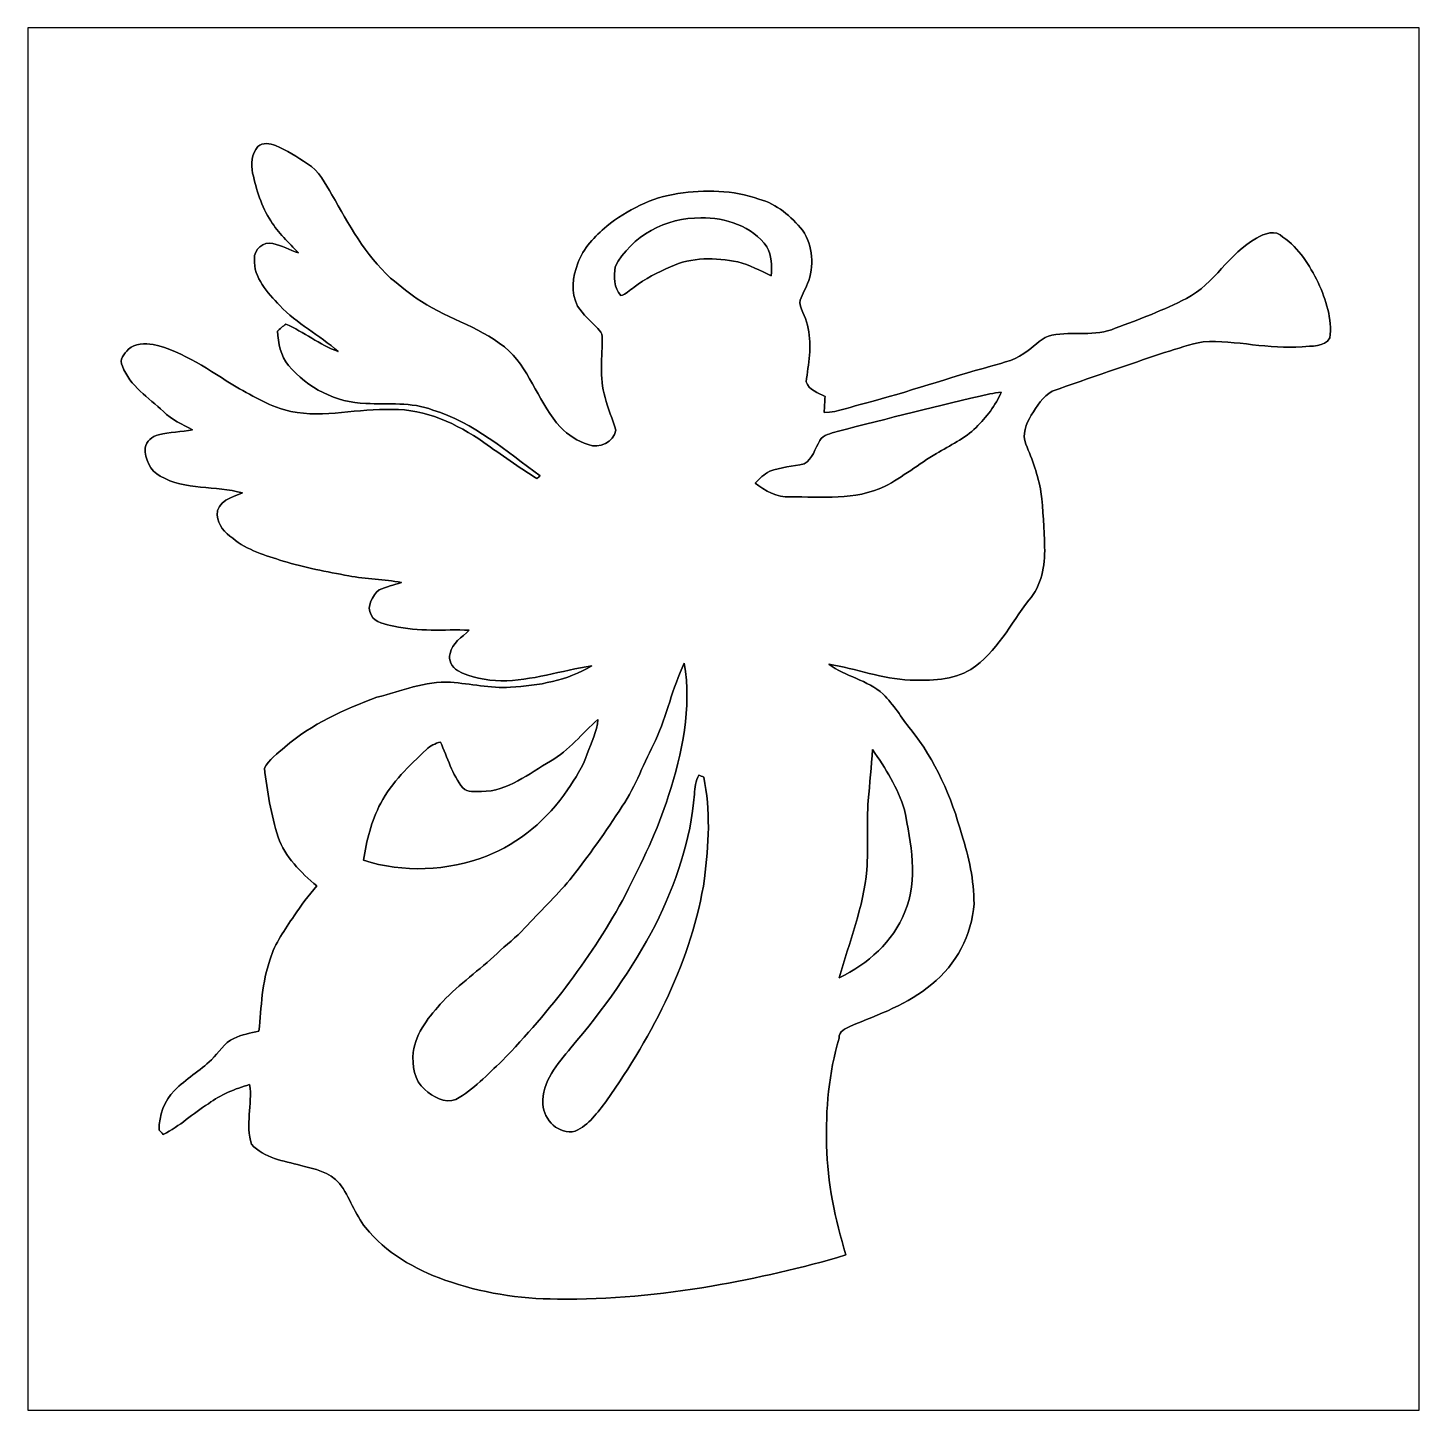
# Model space of a CAD drawing. Header units: centimetres. Extents: x -16.8 to 16.8, y -16.7 to 16.7.
import ezdxf

# ---------------------------------------------------------------- set-up
doc = ezdxf.new("R2010")
doc.units = ezdxf.units.CM
doc.header["$MEASUREMENT"] = 0
doc.layers.add('Layer 1', color=7, linetype='Continuous')

msp = doc.modelspace()

# ---------------------------------------------------------------- linework, layer by layer
at = {"layer": 'Layer 1', "color": 7}
for points, knots in [([(-16.77458, 16.66875), (-16.77458, 16.66875), (16.77458, 16.66875), (16.77458, 16.66875), (16.77458, 16.66875), (16.77458, 16.66875), (16.77458, -16.66875), (16.77458, -16.66875), (16.77458, -16.66875), (16.77458, -16.66875), (-16.77458, -16.66875), (-16.77458, -16.66875), (-16.77458, -16.66875), (-16.77458, -16.66875), (-16.77458, 16.66875), (-16.77458, 16.66875), (-16.77458, 16.66875), (-16.77458, 16.66875), (-16.77458, 16.66875), (-16.77458, 16.66875)], [0, 0, 0, 0, 0.16666667, 0.16666667, 0.16666667, 0.16666667, 0.33333333, 0.33333333, 0.33333333, 0.33333333, 0.5, 0.5, 0.5, 0.5, 0.66666667, 0.66666667, 0.66666667, 0.66666667, 1, 1, 1, 1]), ([(-11.22751, 13.80314), (-11.38308, 13.63627), (-11.3986, 13.37769), (-11.35309, 13.16496), (-11.35309, 13.16496), (-11.26173, 12.76491), (-11.14672, 12.35851), (-10.91494, 12.01455), (-10.91494, 12.01455), (-10.74279, 11.71787), (-10.47609, 11.49456), (-10.25137, 11.24021), (-10.25137, 11.24021), (-10.46127, 11.30512), (-10.65036, 11.42506), (-10.86838, 11.46598), (-10.86838, 11.46598), (-11.08851, 11.53231), (-11.32523, 11.31746), (-11.31217, 11.09557), (-11.31217, 11.09557), (-11.33369, 10.63413), (-10.99361, 10.28312), (-10.70151, 9.97126), (-10.70151, 9.97126), (-10.28982, 9.53135), (-9.7409, 9.25901), (-9.29111, 8.86389), (-9.29111, 8.86389), (-9.74266, 9.02406), (-10.1159, 9.33944), (-10.55723, 9.52218), (-10.55723, 9.52218), (-10.60768, 9.48055), (-10.70786, 9.39729), (-10.75796, 9.35567), (-10.75796, 9.35567), (-10.7315, 9.06709), (-10.68529, 8.75418), (-10.48526, 8.52911), (-10.48526, 8.52911), (-10.03406, 7.98019), (-9.33732, 7.62811), (-8.62506, 7.61012), (-8.62506, 7.61012), (-8.08567, 7.58155), (-7.52404, 7.65422), (-7.00899, 7.45137), (-7.00899, 7.45137), (-6.02544, 7.14798), (-5.23205, 6.46324), (-4.42066, 5.86034), (-4.42066, 5.86034), (-4.44676, 5.83918), (-4.47216, 5.81801), (-4.49792, 5.79684), (-4.49792, 5.79684), (-4.93818, 6.06989), (-5.35799, 6.37328), (-5.78062, 6.67138), (-5.78062, 6.67138), (-6.42867, 7.11941), (-7.18503, 7.48065), (-7.98971, 7.46301), (-7.98971, 7.46301), (-8.80357, 7.50076), (-9.61954, 7.24535), (-10.42917, 7.41856), (-10.42917, 7.41856), (-10.90965, 7.51134), (-11.32628, 7.7784), (-11.74891, 8.00911), (-11.74891, 8.00911), (-12.38991, 8.39611), (-13.01009, 8.86284), (-13.75339, 9.03323), (-13.75339, 9.03323), (-13.95201, 9.0551), (-14.19084, 9.06145), (-14.34818, 8.91575), (-14.34818, 8.91575), (-14.44519, 8.80286), (-14.58242, 8.67375), (-14.49388, 8.50794), (-14.49388, 8.50794), (-14.31219, 8.03134), (-13.86064, 7.75088), (-13.50363, 7.41574), (-13.50363, 7.41574), (-13.3096, 7.20937), (-13.04219, 7.11024), (-12.80089, 6.97406), (-12.80089, 6.97406), (-13.07324, 6.91903), (-13.35511, 6.92291), (-13.62428, 6.85236), (-13.62428, 6.85236), (-13.77633, 6.81426), (-13.91426, 6.69678), (-13.94742, 6.53944), (-13.94742, 6.53944), (-13.95589, 6.2678), (-13.8236, 5.9877), (-13.58018, 5.85576), (-13.58018, 5.85576), (-12.98081, 5.51004), (-12.24844, 5.63316), (-11.59969, 5.45183), (-11.59969, 5.45183), (-11.84663, 5.35693), (-12.22798, 5.25427), (-12.20893, 4.91455), (-12.20893, 4.91455), (-12.19024, 4.67572), (-12.02231, 4.48874), (-11.83499, 4.35822), (-11.83499, 4.35822), (-11.48468, 4.06823), (-11.04194, 3.94194), (-10.61649, 3.80965), (-10.61649, 3.80965), (-10.10144, 3.64596), (-9.56733, 3.55353), (-9.03711, 3.45334), (-9.03711, 3.45334), (-8.61624, 3.3715), (-8.18444, 3.37714), (-7.76499, 3.28895), (-7.76499, 3.28895), (-7.94597, 3.23427), (-8.13118, 3.19123), (-8.30545, 3.11644), (-8.30545, 3.11644), (-8.4642, 2.9718), (-8.61695, 2.72309), (-8.49877, 2.50896), (-8.49877, 2.50896), (-8.40034, 2.30717), (-8.14211, 2.28671), (-7.95161, 2.23979), (-7.95161, 2.23979), (-7.35506, 2.09515), (-6.73911, 2.16535), (-6.13304, 2.14207), (-6.13304, 2.14207), (-6.29991, 1.97026), (-6.5532, 1.8355), (-6.59412, 1.57621), (-6.59412, 1.57621), (-6.63893, 1.41993), (-6.55214, 1.24601), (-6.41103, 1.17228), (-6.41103, 1.17228), (-6.09706, 0.98778), (-5.72382, 0.93521), (-5.3661, 0.91687), (-5.3661, 0.91687), (-4.62104, 0.92004), (-3.90984, 1.17193), (-3.17853, 1.28023), (-3.17853, 1.28023), (-3.76484, 0.92781), (-4.46299, 0.80328), (-5.1375, 0.76518), (-5.1375, 0.76518), (-5.62398, 0.73272), (-6.09953, 0.85196), (-6.58142, 0.88653), (-6.58142, 0.88653), (-7.19631, 0.92075), (-7.7724, 0.67769), (-8.35554, 0.52388), (-8.35554, 0.52388), (-9.14365, 0.22931), (-9.9374, -0.11571), (-10.57487, -0.67839), (-10.57487, -0.67839), (-10.74914, -0.83503), (-10.96081, -0.97367), (-11.06981, -1.18816), (-11.06981, -1.18816), (-11.00808, -1.74801), (-10.90436, -2.30681), (-10.73997, -2.84692), (-10.73997, -2.84692), (-10.57028, -3.3341), (-10.19351, -3.70029), (-9.80828, -4.02449), (-9.80828, -4.02449), (-10.00689, -4.25133), (-10.18469, -4.49545), (-10.35297, -4.74557), (-10.35297, -4.74557), (-10.57522, -5.07682), (-10.8204, -5.40632), (-10.93117, -5.79579), (-10.93117, -5.79579), (-11.13296, -6.34965), (-11.1439, -6.94478), (-11.20211, -7.52475), (-11.20211, -7.52475), (-11.40636, -7.57308), (-11.61627, -7.61294), (-11.80747, -7.70255), (-11.80747, -7.70255), (-12.03925, -7.81332), (-12.17013, -8.04439), (-12.34863, -8.21796), (-12.34863, -8.21796), (-12.62662, -8.48431), (-12.96141, -8.68433), (-13.23516, -8.95562), (-13.23516, -8.95562), (-13.49128, -9.2075), (-13.60699, -9.56134), (-13.61087, -9.91482), (-13.61087, -9.91482), (-13.57665, -9.94869), (-13.54208, -9.98291), (-13.50821, -10.01783), (-13.50821, -10.01783), (-13.11169, -9.82521), (-12.7949, -9.50736), (-12.42166, -9.277), (-12.42166, -9.277), (-12.12568, -9.05616), (-11.78066, -8.91469), (-11.42647, -8.81733), (-11.42647, -8.81733), (-11.35133, -9.29322), (-11.53548, -9.7917), (-11.38273, -10.25666), (-11.38273, -10.25666), (-11.07652, -10.58968), (-10.6112, -10.65706), (-10.19493, -10.76501), (-10.19493, -10.76501), (-9.86473, -10.8518), (-9.4936, -10.91918), (-9.26253, -11.19964), (-9.26253, -11.19964), (-9.00994, -11.52878), (-8.89282, -11.94082), (-8.63071, -12.26467), (-8.63071, -12.26467), (-8.14317, -12.86969), (-7.44326, -13.2715), (-6.71901, -13.52938), (-6.71901, -13.52938), (-5.84941, -13.83559), (-4.92619, -13.98905), (-4.00438, -13.9894), (-4.00438, -13.9894), (-2.75908, -14.01163), (-1.51553, -13.88498), (-0.28893, -13.67931), (-0.28893, -13.67931), (0.80222, -13.47964), (1.89018, -13.24892), (2.95204, -12.92507), (2.95204, -12.92507), (2.69734, -12.06641), (2.49943, -11.18306), (2.48638, -10.28382), (2.48638, -10.28382), (2.46098, -9.41458), (2.53824, -8.53581), (2.78836, -7.70008), (2.78836, -7.70008), (2.77883, -7.52475), (2.94005, -7.46584), (3.06529, -7.40763), (3.06529, -7.40763), (3.74086, -7.12188), (4.45594, -6.88234), (5.02073, -6.39657), (5.02073, -6.39657), (5.61058, -5.93055), (5.99122, -5.20841), (6.04132, -4.4577), (6.04132, -4.4577), (6.04132, -3.89008), (5.91785, -3.33128), (5.74499, -2.79329), (5.74499, -2.79329), (5.49769, -1.87925), (5.10893, -0.99307), (4.51414, -0.25012), (4.51414, -0.25012), (4.28837, 0.0314), (4.10422, 0.34643), (3.84704, 0.60219), (3.84704, 0.60219), (3.47098, 0.94403), (2.94322, 1.02164), (2.53965, 1.32045), (2.53965, 1.32045), (3.19793, 1.22167), (3.82764, 0.95779), (4.49897, 0.93909), (4.49897, 0.93909), (4.99286, 0.92569), (5.52944, 0.93028), (5.96547, 1.19662), (5.96547, 1.19662), (6.58671, 1.60443), (6.92115, 2.29447), (7.36388, 2.86667), (7.36388, 2.86667), (7.66939, 3.21416), (7.76252, 3.69464), (7.74171, 4.14514), (7.74171, 4.14514), (7.7283, 4.58999), (7.71137, 5.03626), (7.65457, 5.47829), (7.65457, 5.47829), (7.58366, 5.8741), (7.44784, 6.25475), (7.29297, 6.62481), (7.29297, 6.62481), (7.1942, 6.86047), (7.29544, 7.11835), (7.42033, 7.32402), (7.42033, 7.32402), (7.55438, 7.54274), (7.70008, 7.77346), (7.92551, 7.90716), (7.92551, 7.90716), (8.82756, 8.22184), (9.73102, 8.53546), (10.63766, 8.83744), (10.63766, 8.83744), (10.94564, 8.92951), (11.25008, 9.03746), (11.56617, 9.0999), (11.56617, 9.0999), (12.36557, 9.13977), (13.15191, 8.90729), (13.95342, 8.97714), (13.95342, 8.97714), (14.16685, 9.00183), (14.49493, 8.96197), (14.62229, 9.1888), (14.62229, 9.1888), (14.67908, 9.64882), (14.53021, 10.11308), (14.33795, 10.52689), (14.33795, 10.52689), (14.13122, 10.93964), (13.88004, 11.35627), (13.49093, 11.62121), (13.49093, 11.62121), (13.31595, 11.81276), (13.03902, 11.70728), (12.85134, 11.59581), (12.85134, 11.59581), (12.18741, 11.23209), (11.83852, 10.49479), (11.16542, 10.14377), (11.16542, 10.14377), (10.61261, 9.85837), (10.02841, 9.64071), (9.44704, 9.42305), (9.44704, 9.42305), (8.96161, 9.21632), (8.42433, 9.34826), (7.9188, 9.2583), (7.9188, 9.2583), (7.68385, 9.2135), (7.52792, 9.01665), (7.34236, 8.88612), (7.34236, 8.88612), (7.09224, 8.6681), (6.75852, 8.59931), (6.44948, 8.50724), (6.44948, 8.50724), (5.43384, 8.23136), (4.43936, 7.88282), (3.42053, 7.61753), (3.42053, 7.61753), (3.09069, 7.53851), (2.77248, 7.39634), (2.42852, 7.39105), (2.42852, 7.39105), (2.43417, 7.51981), (2.44334, 7.64857), (2.45004, 7.77699), (2.45004, 7.77699), (2.28141, 7.86447), (2.05846, 7.93574), (1.99602, 8.13223), (1.99602, 8.13223), (2.03906, 8.55874), (2.14101, 8.99266), (2.04011, 9.42058), (2.04011, 9.42058), (2.01154, 9.63789), (1.87925, 9.8238), (1.83833, 10.03653), (1.83833, 10.03653), (1.8669, 10.20163), (1.96956, 10.34203), (2.02389, 10.49902), (2.02389, 10.49902), (2.19639, 10.91177), (2.15441, 11.41271), (1.90676, 11.7856), (1.90676, 11.7856), (1.62419, 12.11439), (1.29011, 12.42801), (0.85443, 12.53314), (0.85443, 12.53314), (0.23036, 12.76138), (-0.44803, 12.76667), (-1.0989, 12.67072), (-1.0989, 12.67072), (-1.73143, 12.57935), (-2.32269, 12.28196), (-2.81552, 11.88226), (-2.81552, 11.88226), (-3.10515, 11.6399), (-3.3842, 11.35415), (-3.51049, 10.98973), (-3.51049, 10.98973), (-3.64384, 10.66306), (-3.68547, 10.28171), (-3.51719, 9.95856), (-3.51719, 9.95856), (-3.38984, 9.75113), (-3.20252, 9.59062), (-3.03283, 9.41917), (-3.03283, 9.41917), (-2.98415, 9.36413), (-2.92312, 9.30487), (-2.92206, 9.22549), (-2.92206, 9.22549), (-2.92523, 8.73548), (-3.00143, 8.23242), (-2.85538, 7.75511), (-2.85538, 7.75511), (-2.79118, 7.48559), (-2.67088, 7.23336), (-2.59715, 6.96736), (-2.59715, 6.96736), (-2.64089, 6.67632), (-2.99861, 6.51475), (-3.26143, 6.61776), (-3.26143, 6.61776), (-3.5179, 6.69607), (-3.74368, 6.85059), (-3.93312, 7.03756), (-3.93312, 7.03756), (-4.43794, 7.58543), (-4.63197, 8.34813), (-5.16714, 8.87412), (-5.16714, 8.87412), (-5.78168, 9.42446), (-6.60224, 9.62907), (-7.28486, 10.07145), (-7.28486, 10.07145), (-7.55086, 10.23373), (-7.78298, 10.44399), (-8.02746, 10.63519), (-8.02746, 10.63519), (-8.63918, 11.19399), (-9.03887, 11.93165), (-9.44245, 12.6432), (-9.44245, 12.6432), (-9.60649, 12.91308), (-9.74937, 13.22564), (-10.03476, 13.38968), (-10.03476, 13.38968), (-10.28065, 13.54914), (-10.52477, 13.72023), (-10.79888, 13.82854), (-10.79888, 13.82854), (-10.9347, 13.87228), (-11.11673, 13.91991), (-11.22751, 13.80314)], [0, 0, 0, 0, 0.00826446, 0.00826446, 0.00826446, 0.00826446, 0.01652893, 0.01652893, 0.01652893, 0.01652893, 0.02479339, 0.02479339, 0.02479339, 0.02479339, 0.03305785, 0.03305785, 0.03305785, 0.03305785, 0.04132231, 0.04132231, 0.04132231, 0.04132231, 0.04958678, 0.04958678, 0.04958678, 0.04958678, 0.05785124, 0.05785124, 0.05785124, 0.05785124, 0.0661157, 0.0661157, 0.0661157, 0.0661157, 0.07438017, 0.07438017, 0.07438017, 0.07438017, 0.08264463, 0.08264463, 0.08264463, 0.08264463, 0.09090909, 0.09090909, 0.09090909, 0.09090909, 0.09917355, 0.09917355, 0.09917355, 0.09917355, 0.10743802, 0.10743802, 0.10743802, 0.10743802, 0.11570248, 0.11570248, 0.11570248, 0.11570248, 0.12396694, 0.12396694, 0.12396694, 0.12396694, 0.1322314, 0.1322314, 0.1322314, 0.1322314, 0.14049587, 0.14049587, 0.14049587, 0.14049587, 0.14876033, 0.14876033, 0.14876033, 0.14876033, 0.15702479, 0.15702479, 0.15702479, 0.15702479, 0.16528926, 0.16528926, 0.16528926, 0.16528926, 0.17355372, 0.17355372, 0.17355372, 0.17355372, 0.18181818, 0.18181818, 0.18181818, 0.18181818, 0.19008264, 0.19008264, 0.19008264, 0.19008264, 0.19834711, 0.19834711, 0.19834711, 0.19834711, 0.20661157, 0.20661157, 0.20661157, 0.20661157, 0.21487603, 0.21487603, 0.21487603, 0.21487603, 0.2231405, 0.2231405, 0.2231405, 0.2231405, 0.23140496, 0.23140496, 0.23140496, 0.23140496, 0.23966942, 0.23966942, 0.23966942, 0.23966942, 0.24793388, 0.24793388, 0.24793388, 0.24793388, 0.25619835, 0.25619835, 0.25619835, 0.25619835, 0.26446281, 0.26446281, 0.26446281, 0.26446281, 0.27272727, 0.27272727, 0.27272727, 0.27272727, 0.28099174, 0.28099174, 0.28099174, 0.28099174, 0.2892562, 0.2892562, 0.2892562, 0.2892562, 0.29752066, 0.29752066, 0.29752066, 0.29752066, 0.30578512, 0.30578512, 0.30578512, 0.30578512, 0.31404959, 0.31404959, 0.31404959, 0.31404959, 0.32231405, 0.32231405, 0.32231405, 0.32231405, 0.33057851, 0.33057851, 0.33057851, 0.33057851, 0.33884298, 0.33884298, 0.33884298, 0.33884298, 0.34710744, 0.34710744, 0.34710744, 0.34710744, 0.3553719, 0.3553719, 0.3553719, 0.3553719, 0.36363636, 0.36363636, 0.36363636, 0.36363636, 0.37190083, 0.37190083, 0.37190083, 0.37190083, 0.38016529, 0.38016529, 0.38016529, 0.38016529, 0.38842975, 0.38842975, 0.38842975, 0.38842975, 0.39669421, 0.39669421, 0.39669421, 0.39669421, 0.40495868, 0.40495868, 0.40495868, 0.40495868, 0.41322314, 0.41322314, 0.41322314, 0.41322314, 0.4214876, 0.4214876, 0.4214876, 0.4214876, 0.42975207, 0.42975207, 0.42975207, 0.42975207, 0.43801653, 0.43801653, 0.43801653, 0.43801653, 0.44628099, 0.44628099, 0.44628099, 0.44628099, 0.45454545, 0.45454545, 0.45454545, 0.45454545, 0.46280992, 0.46280992, 0.46280992, 0.46280992, 0.47107438, 0.47107438, 0.47107438, 0.47107438, 0.47933884, 0.47933884, 0.47933884, 0.47933884, 0.48760331, 0.48760331, 0.48760331, 0.48760331, 0.49586777, 0.49586777, 0.49586777, 0.49586777, 0.50413223, 0.50413223, 0.50413223, 0.50413223, 0.51239669, 0.51239669, 0.51239669, 0.51239669, 0.52066116, 0.52066116, 0.52066116, 0.52066116, 0.52892562, 0.52892562, 0.52892562, 0.52892562, 0.53719008, 0.53719008, 0.53719008, 0.53719008, 0.54545455, 0.54545455, 0.54545455, 0.54545455, 0.55371901, 0.55371901, 0.55371901, 0.55371901, 0.56198347, 0.56198347, 0.56198347, 0.56198347, 0.57024793, 0.57024793, 0.57024793, 0.57024793, 0.5785124, 0.5785124, 0.5785124, 0.5785124, 0.58677686, 0.58677686, 0.58677686, 0.58677686, 0.59504132, 0.59504132, 0.59504132, 0.59504132, 0.60330579, 0.60330579, 0.60330579, 0.60330579, 0.61157025, 0.61157025, 0.61157025, 0.61157025, 0.61983471, 0.61983471, 0.61983471, 0.61983471, 0.62809917, 0.62809917, 0.62809917, 0.62809917, 0.63636364, 0.63636364, 0.63636364, 0.63636364, 0.6446281, 0.6446281, 0.6446281, 0.6446281, 0.65289256, 0.65289256, 0.65289256, 0.65289256, 0.66115702, 0.66115702, 0.66115702, 0.66115702, 0.66942149, 0.66942149, 0.66942149, 0.66942149, 0.67768595, 0.67768595, 0.67768595, 0.67768595, 0.68595041, 0.68595041, 0.68595041, 0.68595041, 0.69421488, 0.69421488, 0.69421488, 0.69421488, 0.70247934, 0.70247934, 0.70247934, 0.70247934, 0.7107438, 0.7107438, 0.7107438, 0.7107438, 0.71900826, 0.71900826, 0.71900826, 0.71900826, 0.72727273, 0.72727273, 0.72727273, 0.72727273, 0.73553719, 0.73553719, 0.73553719, 0.73553719, 0.74380165, 0.74380165, 0.74380165, 0.74380165, 0.75206612, 0.75206612, 0.75206612, 0.75206612, 0.76033058, 0.76033058, 0.76033058, 0.76033058, 0.76859504, 0.76859504, 0.76859504, 0.76859504, 0.7768595, 0.7768595, 0.7768595, 0.7768595, 0.78512397, 0.78512397, 0.78512397, 0.78512397, 0.79338843, 0.79338843, 0.79338843, 0.79338843, 0.80165289, 0.80165289, 0.80165289, 0.80165289, 0.80991736, 0.80991736, 0.80991736, 0.80991736, 0.81818182, 0.81818182, 0.81818182, 0.81818182, 0.82644628, 0.82644628, 0.82644628, 0.82644628, 0.83471074, 0.83471074, 0.83471074, 0.83471074, 0.84297521, 0.84297521, 0.84297521, 0.84297521, 0.85123967, 0.85123967, 0.85123967, 0.85123967, 0.85950413, 0.85950413, 0.85950413, 0.85950413, 0.8677686, 0.8677686, 0.8677686, 0.8677686, 0.87603306, 0.87603306, 0.87603306, 0.87603306, 0.88429752, 0.88429752, 0.88429752, 0.88429752, 0.89256198, 0.89256198, 0.89256198, 0.89256198, 0.90082645, 0.90082645, 0.90082645, 0.90082645, 0.90909091, 0.90909091, 0.90909091, 0.90909091, 0.91735537, 0.91735537, 0.91735537, 0.91735537, 0.92561983, 0.92561983, 0.92561983, 0.92561983, 0.9338843, 0.9338843, 0.9338843, 0.9338843, 0.94214876, 0.94214876, 0.94214876, 0.94214876, 0.95041322, 0.95041322, 0.95041322, 0.95041322, 0.95867769, 0.95867769, 0.95867769, 0.95867769, 0.96694215, 0.96694215, 0.96694215, 0.96694215, 0.97520661, 0.97520661, 0.97520661, 0.97520661, 0.98347107, 0.98347107, 0.98347107, 0.98347107, 1, 1, 1, 1]), ([(-2.61479, 10.90648), (-2.22497, 11.64696), (-1.37654, 12.10345), (-0.54681, 12.08334), (-0.54681, 12.08334), (0.04692, 12.09781), (0.6925, 11.88755), (1.04846, 11.38555), (1.04846, 11.38555), (1.16664, 11.17318), (1.16346, 10.92623), (1.15217, 10.69128), (1.15217, 10.69128), (0.88618, 10.80982), (0.62689, 10.94987), (0.34431, 11.02607), (0.34431, 11.02607), (-0.19156, 11.1319), (-0.77223, 11.14354), (-1.27529, 10.90613), (-1.27529, 10.90613), (-1.58221, 10.76572), (-1.89336, 10.62531), (-2.15794, 10.41153), (-2.15794, 10.41153), (-2.26342, 10.34309), (-2.35409, 10.24326), (-2.47826, 10.20974), (-2.47826, 10.20974), (-2.65359, 10.3886), (-2.63208, 10.67929), (-2.61479, 10.90648)], [0, 0, 0, 0, 0.11111111, 0.11111111, 0.11111111, 0.11111111, 0.22222222, 0.22222222, 0.22222222, 0.22222222, 0.33333333, 0.33333333, 0.33333333, 0.33333333, 0.44444444, 0.44444444, 0.44444444, 0.44444444, 0.55555556, 0.55555556, 0.55555556, 0.55555556, 0.66666667, 0.66666667, 0.66666667, 0.66666667, 0.77777778, 0.77777778, 0.77777778, 0.77777778, 1, 1, 1, 1]), ([(6.42373, 7.83907), (6.51369, 7.85918), (6.60471, 7.87118), (6.69643, 7.87964), (6.69643, 7.87964), (6.56131, 7.55544), (6.33554, 7.28027), (6.09106, 7.03227), (6.09106, 7.03227), (5.81731, 6.75852), (5.45994, 6.60082), (5.13468, 6.40009), (5.13468, 6.40009), (4.70606, 6.15456), (4.324, 5.83494), (3.88479, 5.6067), (3.88479, 5.6067), (3.17429, 5.26874), (2.36608, 5.36257), (1.60302, 5.35552), (1.60302, 5.35552), (1.28834, 5.33576), (1.00118, 5.50192), (0.76094, 5.68889), (0.76094, 5.68889), (0.86677, 5.79649), (0.97684, 5.90585), (1.11407, 5.97288), (1.11407, 5.97288), (1.37866, 6.07766), (1.66617, 6.09353), (1.94239, 6.1528), (1.94239, 6.1528), (2.15406, 6.27133), (2.20521, 6.52004), (2.31987, 6.71336), (2.31987, 6.71336), (2.40312, 6.86223), (2.59327, 6.88199), (2.73826, 6.93349), (2.73826, 6.93349), (3.96381, 7.24641), (5.18901, 7.56391), (6.42373, 7.83907)], [0, 0, 0, 0, 0.08333333, 0.08333333, 0.08333333, 0.08333333, 0.16666667, 0.16666667, 0.16666667, 0.16666667, 0.25, 0.25, 0.25, 0.25, 0.33333333, 0.33333333, 0.33333333, 0.33333333, 0.41666667, 0.41666667, 0.41666667, 0.41666667, 0.5, 0.5, 0.5, 0.5, 0.58333333, 0.58333333, 0.58333333, 0.58333333, 0.66666667, 0.66666667, 0.66666667, 0.66666667, 0.75, 0.75, 0.75, 0.75, 0.83333333, 0.83333333, 0.83333333, 0.83333333, 1, 1, 1, 1]), ([(-0.9458, 1.34514), (-0.76024, 0.26705), (-0.99766, -0.82338), (-1.32609, -1.84856), (-1.32609, -1.84856), (-1.5815, -2.68041), (-1.97803, -3.45863), (-2.36079, -4.23721), (-2.36079, -4.23721), (-3.15419, -5.70548), (-4.17195, -7.05132), (-5.34035, -8.24159), (-5.34035, -8.24159), (-5.68501, -8.58097), (-6.03321, -8.92775), (-6.45019, -9.17857), (-6.45019, -9.17857), (-6.72465, -9.27629), (-7.00793, -9.1126), (-7.20408, -8.93198), (-7.20408, -8.93198), (-7.45984, -8.71926), (-7.51029, -8.35166), (-7.48242, -8.03981), (-7.48242, -8.03981), (-7.41715, -7.55121), (-7.09013, -7.16315), (-6.76769, -6.81461), (-6.76769, -6.81461), (-6.36799, -6.38775), (-5.88116, -6.05614), (-5.45924, -5.65326), (-5.45924, -5.65326), (-5.24334, -5.44513), (-4.99851, -5.26838), (-4.79672, -5.04578), (-4.79672, -5.04578), (-4.43477, -4.65526), (-4.04707, -4.28801), (-3.70805, -3.87632), (-3.70805, -3.87632), (-3.2512, -3.31258), (-2.83598, -2.71568), (-2.4444, -2.10502), (-2.4444, -2.10502), (-2.10785, -1.61149), (-1.91699, -1.04069), (-1.63865, -0.51611), (-1.63865, -0.51611), (-1.36772, 0.0889), (-1.23049, 0.74542), (-0.9458, 1.34514)], [0, 0, 0, 0, 0.07142857, 0.07142857, 0.07142857, 0.07142857, 0.14285714, 0.14285714, 0.14285714, 0.14285714, 0.21428571, 0.21428571, 0.21428571, 0.21428571, 0.28571429, 0.28571429, 0.28571429, 0.28571429, 0.35714286, 0.35714286, 0.35714286, 0.35714286, 0.42857143, 0.42857143, 0.42857143, 0.42857143, 0.5, 0.5, 0.5, 0.5, 0.57142857, 0.57142857, 0.57142857, 0.57142857, 0.64285714, 0.64285714, 0.64285714, 0.64285714, 0.71428571, 0.71428571, 0.71428571, 0.71428571, 0.78571429, 0.78571429, 0.78571429, 0.78571429, 0.85714286, 0.85714286, 0.85714286, 0.85714286, 1, 1, 1, 1]), ([(-4.17195, -1.01459), (-3.72357, -0.76235), (-3.41101, -0.34466), (-3.0293, -0.01094), (-3.0293, -0.01094), (-3.04835, -0.30304), (-3.19264, -0.56621), (-3.28507, -0.83855), (-3.28507, -0.83855), (-3.38808, -1.1557), (-3.57681, -1.43404), (-3.76026, -1.7085), (-3.76026, -1.7085), (-4.2358, -2.419), (-4.92301, -2.98626), (-5.71465, -3.31047), (-5.71465, -3.31047), (-6.65762, -3.6636), (-7.71807, -3.71616), (-8.6801, -3.40536), (-8.6801, -3.40536), (-8.60743, -2.93264), (-8.49101, -2.45851), (-8.26629, -2.03341), (-8.26629, -2.03341), (-8.00029, -1.52471), (-7.5759, -1.12748), (-7.16421, -0.73766), (-7.16421, -0.73766), (-7.0739, -0.64064), (-6.95043, -0.59196), (-6.82625, -0.55527), (-6.82625, -0.55527), (-6.65339, -0.92675), (-6.54756, -1.33985), (-6.28227, -1.66158), (-6.28227, -1.66158), (-6.17643, -1.79282), (-5.98241, -1.73179), (-5.83883, -1.74766), (-5.83883, -1.74766), (-5.20277, -1.74696), (-4.69124, -1.31868), (-4.17195, -1.01459)], [0, 0, 0, 0, 0.08333333, 0.08333333, 0.08333333, 0.08333333, 0.16666667, 0.16666667, 0.16666667, 0.16666667, 0.25, 0.25, 0.25, 0.25, 0.33333333, 0.33333333, 0.33333333, 0.33333333, 0.41666667, 0.41666667, 0.41666667, 0.41666667, 0.5, 0.5, 0.5, 0.5, 0.58333333, 0.58333333, 0.58333333, 0.58333333, 0.66666667, 0.66666667, 0.66666667, 0.66666667, 0.75, 0.75, 0.75, 0.75, 0.83333333, 0.83333333, 0.83333333, 0.83333333, 1, 1, 1, 1]), ([(3.59163, -0.73554), (3.90666, -1.18569), (4.20546, -1.66405), (4.36457, -2.19393), (4.36457, -2.19393), (4.51309, -2.99579), (4.71452, -3.87068), (4.37197, -4.65173), (4.37197, -4.65173), (4.09575, -5.37281), (3.4731, -5.91114), (2.79259, -6.2424), (2.79259, -6.2424), (3.0286, -5.37845), (3.38102, -4.53708), (3.45475, -3.63573), (3.45475, -3.63573), (3.49426, -3.07869), (3.45899, -2.51989), (3.48474, -1.96286), (3.48474, -1.96286), (3.52989, -1.55434), (3.56482, -1.14547), (3.59163, -0.73554)], [0, 0, 0, 0, 0.14285714, 0.14285714, 0.14285714, 0.14285714, 0.28571429, 0.28571429, 0.28571429, 0.28571429, 0.42857143, 0.42857143, 0.42857143, 0.42857143, 0.57142857, 0.57142857, 0.57142857, 0.57142857, 0.71428571, 0.71428571, 0.71428571, 0.71428571, 1, 1, 1, 1]), ([(-0.59725, -1.35114), (-0.55704, -1.36772), (-0.51647, -1.38465), (-0.47554, -1.40194), (-0.47554, -1.40194), (-0.30692, -2.20451), (-0.35736, -3.0353), (-0.45685, -3.84387), (-0.45685, -3.84387), (-0.74965, -5.80743), (-1.69898, -7.59919), (-2.81975, -9.21138), (-2.81975, -9.21138), (-3.03812, -9.48267), (-3.2445, -9.79734), (-3.57611, -9.9381), (-3.57611, -9.9381), (-3.96558, -10.04641), (-4.33776, -9.66223), (-4.35434, -9.29146), (-4.35434, -9.29146), (-4.39173, -8.74254), (-3.99838, -8.32309), (-3.67983, -7.92656), (-3.67983, -7.92656), (-2.89278, -7.0171), (-2.20063, -6.02439), (-1.63689, -4.96147), (-1.63689, -4.96147), (-1.15958, -3.97298), (-0.78352, -2.91677), (-0.70238, -1.81469), (-0.70238, -1.81469), (-0.70062, -1.65382), (-0.66746, -1.49578), (-0.59725, -1.35114)], [0, 0, 0, 0, 0.1, 0.1, 0.1, 0.1, 0.2, 0.2, 0.2, 0.2, 0.3, 0.3, 0.3, 0.3, 0.4, 0.4, 0.4, 0.4, 0.5, 0.5, 0.5, 0.5, 0.6, 0.6, 0.6, 0.6, 0.7, 0.7, 0.7, 0.7, 0.8, 0.8, 0.8, 0.8, 1, 1, 1, 1])]:
    msp.add_open_spline(points, degree=3, knots=knots, dxfattribs=at)
at = {"layer": 'Layer 1', "color": 252}
for points, knots in [([(-11.22751, 13.80314), (-11.11673, 13.91991), (-10.9347, 13.87228), (-10.79888, 13.82854), (-10.79888, 13.82854), (-10.52477, 13.72023), (-10.28065, 13.54914), (-10.03476, 13.38968), (-10.03476, 13.38968), (-9.74937, 13.22564), (-9.60649, 12.91308), (-9.44245, 12.6432), (-9.44245, 12.6432), (-9.03887, 11.93165), (-8.63918, 11.19399), (-8.02746, 10.63519), (-8.02746, 10.63519), (-7.78298, 10.44399), (-7.55086, 10.23373), (-7.28486, 10.07145), (-7.28486, 10.07145), (-6.60224, 9.62907), (-5.78168, 9.42446), (-5.16714, 8.87412), (-5.16714, 8.87412), (-4.63197, 8.34813), (-4.43794, 7.58543), (-3.93312, 7.03756), (-3.93312, 7.03756), (-3.74368, 6.85059), (-3.5179, 6.69607), (-3.26143, 6.61776), (-3.26143, 6.61776), (-2.99861, 6.51475), (-2.64089, 6.67632), (-2.59715, 6.96736), (-2.59715, 6.96736), (-2.67088, 7.23336), (-2.79118, 7.48559), (-2.85538, 7.75511), (-2.85538, 7.75511), (-3.00143, 8.23242), (-2.92523, 8.73548), (-2.92206, 9.22549), (-2.92206, 9.22549), (-2.92312, 9.30487), (-2.98415, 9.36413), (-3.03283, 9.41917), (-3.03283, 9.41917), (-3.20252, 9.59062), (-3.38984, 9.75113), (-3.51719, 9.95856), (-3.51719, 9.95856), (-3.68547, 10.28171), (-3.64384, 10.66306), (-3.51049, 10.98973), (-3.51049, 10.98973), (-3.3842, 11.35415), (-3.10515, 11.6399), (-2.81552, 11.88226), (-2.81552, 11.88226), (-2.32269, 12.28196), (-1.73143, 12.57935), (-1.0989, 12.67072), (-1.0989, 12.67072), (-0.44803, 12.76667), (0.23036, 12.76138), (0.85443, 12.53314), (0.85443, 12.53314), (1.29011, 12.42801), (1.62419, 12.11439), (1.90676, 11.7856), (1.90676, 11.7856), (2.15441, 11.41271), (2.19639, 10.91177), (2.02389, 10.49902), (2.02389, 10.49902), (1.96956, 10.34203), (1.8669, 10.20163), (1.83833, 10.03653), (1.83833, 10.03653), (1.87925, 9.8238), (2.01154, 9.63789), (2.04011, 9.42058), (2.04011, 9.42058), (2.14101, 8.99266), (2.03906, 8.55874), (1.99602, 8.13223), (1.99602, 8.13223), (2.05846, 7.93574), (2.28141, 7.86447), (2.45004, 7.77699), (2.45004, 7.77699), (2.44334, 7.64857), (2.43417, 7.51981), (2.42852, 7.39105), (2.42852, 7.39105), (2.77248, 7.39634), (3.09069, 7.53851), (3.42053, 7.61753), (3.42053, 7.61753), (4.43936, 7.88282), (5.43384, 8.23136), (6.44948, 8.50724), (6.44948, 8.50724), (6.75852, 8.59931), (7.09224, 8.6681), (7.34236, 8.88612), (7.34236, 8.88612), (7.52792, 9.01665), (7.68385, 9.2135), (7.9188, 9.2583), (7.9188, 9.2583), (8.42433, 9.34826), (8.96161, 9.21632), (9.44704, 9.42305), (9.44704, 9.42305), (10.02841, 9.64071), (10.61261, 9.85837), (11.16542, 10.14377), (11.16542, 10.14377), (11.83852, 10.49479), (12.18741, 11.23209), (12.85134, 11.59581), (12.85134, 11.59581), (13.03902, 11.70728), (13.31595, 11.81276), (13.49093, 11.62121), (13.49093, 11.62121), (13.88004, 11.35627), (14.13122, 10.93964), (14.33795, 10.52689), (14.33795, 10.52689), (14.53021, 10.11308), (14.67908, 9.64882), (14.62229, 9.1888), (14.62229, 9.1888), (14.49493, 8.96197), (14.16685, 9.00183), (13.95342, 8.97714), (13.95342, 8.97714), (13.15191, 8.90729), (12.36557, 9.13977), (11.56617, 9.0999), (11.56617, 9.0999), (11.25008, 9.03746), (10.94564, 8.92951), (10.63766, 8.83744), (10.63766, 8.83744), (9.73102, 8.53546), (8.82756, 8.22184), (7.92551, 7.90716), (7.92551, 7.90716), (7.70008, 7.77346), (7.55438, 7.54274), (7.42033, 7.32402), (7.42033, 7.32402), (7.29544, 7.11835), (7.1942, 6.86047), (7.29297, 6.62481), (7.29297, 6.62481), (7.44784, 6.25475), (7.58366, 5.8741), (7.65457, 5.47829), (7.65457, 5.47829), (7.71137, 5.03626), (7.7283, 4.58999), (7.74171, 4.14514), (7.74171, 4.14514), (7.76252, 3.69464), (7.66939, 3.21416), (7.36388, 2.86667), (7.36388, 2.86667), (6.92115, 2.29447), (6.58671, 1.60443), (5.96547, 1.19662), (5.96547, 1.19662), (5.52944, 0.93028), (4.99286, 0.92569), (4.49897, 0.93909), (4.49897, 0.93909), (3.82764, 0.95779), (3.19793, 1.22167), (2.53965, 1.32045), (2.53965, 1.32045), (2.94322, 1.02164), (3.47098, 0.94403), (3.84704, 0.60219), (3.84704, 0.60219), (4.10422, 0.34643), (4.28837, 0.0314), (4.51414, -0.25012), (4.51414, -0.25012), (5.10893, -0.99307), (5.49769, -1.87925), (5.74499, -2.79329), (5.74499, -2.79329), (5.91785, -3.33128), (6.04132, -3.89008), (6.04132, -4.4577), (6.04132, -4.4577), (5.99122, -5.20841), (5.61058, -5.93055), (5.02073, -6.39657), (5.02073, -6.39657), (4.45594, -6.88234), (3.74086, -7.12188), (3.06529, -7.40763), (3.06529, -7.40763), (2.94005, -7.46584), (2.77883, -7.52475), (2.78836, -7.70008), (2.78836, -7.70008), (2.53824, -8.53581), (2.46098, -9.41458), (2.48638, -10.28382), (2.48638, -10.28382), (2.49943, -11.18306), (2.69734, -12.06641), (2.95204, -12.92507), (2.95204, -12.92507), (1.89018, -13.24892), (0.80222, -13.47964), (-0.28893, -13.67931), (-0.28893, -13.67931), (-1.51553, -13.88498), (-2.75908, -14.01163), (-4.00438, -13.9894), (-4.00438, -13.9894), (-4.92619, -13.98905), (-5.84941, -13.83559), (-6.71901, -13.52938), (-6.71901, -13.52938), (-7.44326, -13.2715), (-8.14317, -12.86969), (-8.63071, -12.26467), (-8.63071, -12.26467), (-8.89282, -11.94082), (-9.00994, -11.52878), (-9.26253, -11.19964), (-9.26253, -11.19964), (-9.4936, -10.91918), (-9.86473, -10.8518), (-10.19493, -10.76501), (-10.19493, -10.76501), (-10.6112, -10.65706), (-11.07652, -10.58968), (-11.38273, -10.25666), (-11.38273, -10.25666), (-11.53548, -9.7917), (-11.35133, -9.29322), (-11.42647, -8.81733), (-11.42647, -8.81733), (-11.78066, -8.91469), (-12.12568, -9.05616), (-12.42166, -9.277), (-12.42166, -9.277), (-12.7949, -9.50736), (-13.11169, -9.82521), (-13.50821, -10.01783), (-13.50821, -10.01783), (-13.54208, -9.98291), (-13.57665, -9.94869), (-13.61087, -9.91482), (-13.61087, -9.91482), (-13.60699, -9.56134), (-13.49128, -9.2075), (-13.23516, -8.95562), (-13.23516, -8.95562), (-12.96141, -8.68433), (-12.62662, -8.48431), (-12.34863, -8.21796), (-12.34863, -8.21796), (-12.17013, -8.04439), (-12.03925, -7.81332), (-11.80747, -7.70255), (-11.80747, -7.70255), (-11.61627, -7.61294), (-11.40636, -7.57308), (-11.20211, -7.52475), (-11.20211, -7.52475), (-11.1439, -6.94478), (-11.13296, -6.34965), (-10.93117, -5.79579), (-10.93117, -5.79579), (-10.8204, -5.40632), (-10.57522, -5.07682), (-10.35297, -4.74557), (-10.35297, -4.74557), (-10.18469, -4.49545), (-10.00689, -4.25133), (-9.80828, -4.02449), (-9.80828, -4.02449), (-10.19351, -3.70029), (-10.57028, -3.3341), (-10.73997, -2.84692), (-10.73997, -2.84692), (-10.90436, -2.30681), (-11.00808, -1.74801), (-11.06981, -1.18816), (-11.06981, -1.18816), (-10.96081, -0.97367), (-10.74914, -0.83503), (-10.57487, -0.67839), (-10.57487, -0.67839), (-9.9374, -0.11571), (-9.14365, 0.22931), (-8.35554, 0.52388), (-8.35554, 0.52388), (-7.7724, 0.67769), (-7.19631, 0.92075), (-6.58142, 0.88653), (-6.58142, 0.88653), (-6.09953, 0.85196), (-5.62398, 0.73272), (-5.1375, 0.76518), (-5.1375, 0.76518), (-4.46299, 0.80328), (-3.76484, 0.92781), (-3.17853, 1.28023), (-3.17853, 1.28023), (-3.90984, 1.17193), (-4.62104, 0.92004), (-5.3661, 0.91687), (-5.3661, 0.91687), (-5.72382, 0.93521), (-6.09706, 0.98778), (-6.41103, 1.17228), (-6.41103, 1.17228), (-6.55214, 1.24601), (-6.63893, 1.41993), (-6.59412, 1.57621), (-6.59412, 1.57621), (-6.5532, 1.8355), (-6.29991, 1.97026), (-6.13304, 2.14207), (-6.13304, 2.14207), (-6.73911, 2.16535), (-7.35506, 2.09515), (-7.95161, 2.23979), (-7.95161, 2.23979), (-8.14211, 2.28671), (-8.40034, 2.30717), (-8.49877, 2.50896), (-8.49877, 2.50896), (-8.61695, 2.72309), (-8.4642, 2.9718), (-8.30545, 3.11644), (-8.30545, 3.11644), (-8.13118, 3.19123), (-7.94597, 3.23427), (-7.76499, 3.28895), (-7.76499, 3.28895), (-8.18444, 3.37714), (-8.61624, 3.3715), (-9.03711, 3.45334), (-9.03711, 3.45334), (-9.56733, 3.55353), (-10.10144, 3.64596), (-10.61649, 3.80965), (-10.61649, 3.80965), (-11.04194, 3.94194), (-11.48468, 4.06823), (-11.83499, 4.35822), (-11.83499, 4.35822), (-12.02231, 4.48874), (-12.19024, 4.67572), (-12.20893, 4.91455), (-12.20893, 4.91455), (-12.22798, 5.25427), (-11.84663, 5.35693), (-11.59969, 5.45183), (-11.59969, 5.45183), (-12.24844, 5.63316), (-12.98081, 5.51004), (-13.58018, 5.85576), (-13.58018, 5.85576), (-13.8236, 5.9877), (-13.95589, 6.2678), (-13.94742, 6.53944), (-13.94742, 6.53944), (-13.91426, 6.69678), (-13.77633, 6.81426), (-13.62428, 6.85236), (-13.62428, 6.85236), (-13.35511, 6.92291), (-13.07324, 6.91903), (-12.80089, 6.97406), (-12.80089, 6.97406), (-13.04219, 7.11024), (-13.3096, 7.20937), (-13.50363, 7.41574), (-13.50363, 7.41574), (-13.86064, 7.75088), (-14.31219, 8.03134), (-14.49388, 8.50794), (-14.49388, 8.50794), (-14.58242, 8.67375), (-14.44519, 8.80286), (-14.34818, 8.91575), (-14.34818, 8.91575), (-14.19084, 9.06145), (-13.95201, 9.0551), (-13.75339, 9.03323), (-13.75339, 9.03323), (-13.01009, 8.86284), (-12.38991, 8.39611), (-11.74891, 8.00911), (-11.74891, 8.00911), (-11.32628, 7.7784), (-10.90965, 7.51134), (-10.42917, 7.41856), (-10.42917, 7.41856), (-9.61954, 7.24535), (-8.80357, 7.50076), (-7.98971, 7.46301), (-7.98971, 7.46301), (-7.18503, 7.48065), (-6.42867, 7.11941), (-5.78062, 6.67138), (-5.78062, 6.67138), (-5.35799, 6.37328), (-4.93818, 6.06989), (-4.49792, 5.79684), (-4.49792, 5.79684), (-4.47216, 5.81801), (-4.44676, 5.83918), (-4.42066, 5.86034), (-4.42066, 5.86034), (-5.23205, 6.46324), (-6.02544, 7.14798), (-7.00899, 7.45137), (-7.00899, 7.45137), (-7.52404, 7.65422), (-8.08567, 7.58155), (-8.62506, 7.61012), (-8.62506, 7.61012), (-9.33732, 7.62811), (-10.03406, 7.98019), (-10.48526, 8.52911), (-10.48526, 8.52911), (-10.68529, 8.75418), (-10.7315, 9.06709), (-10.75796, 9.35567), (-10.75796, 9.35567), (-10.70786, 9.39729), (-10.60768, 9.48055), (-10.55723, 9.52218), (-10.55723, 9.52218), (-10.1159, 9.33944), (-9.74266, 9.02406), (-9.29111, 8.86389), (-9.29111, 8.86389), (-9.7409, 9.25901), (-10.28982, 9.53135), (-10.70151, 9.97126), (-10.70151, 9.97126), (-10.99361, 10.28312), (-11.33369, 10.63413), (-11.31217, 11.09557), (-11.31217, 11.09557), (-11.32523, 11.31746), (-11.08851, 11.53231), (-10.86838, 11.46598), (-10.86838, 11.46598), (-10.65036, 11.42506), (-10.46127, 11.30512), (-10.25137, 11.24021), (-10.25137, 11.24021), (-10.47609, 11.49456), (-10.74279, 11.71787), (-10.91494, 12.01455), (-10.91494, 12.01455), (-11.14672, 12.35851), (-11.26173, 12.76491), (-11.35309, 13.16496), (-11.35309, 13.16496), (-11.3986, 13.37769), (-11.38308, 13.63627), (-11.22751, 13.80314), (-11.22751, 13.80314), (-11.22751, 13.80314), (-11.22751, 13.80314), (-11.22751, 13.80314)], [0, 0, 0, 0, 0.00819672, 0.00819672, 0.00819672, 0.00819672, 0.01639344, 0.01639344, 0.01639344, 0.01639344, 0.02459016, 0.02459016, 0.02459016, 0.02459016, 0.03278689, 0.03278689, 0.03278689, 0.03278689, 0.04098361, 0.04098361, 0.04098361, 0.04098361, 0.04918033, 0.04918033, 0.04918033, 0.04918033, 0.05737705, 0.05737705, 0.05737705, 0.05737705, 0.06557377, 0.06557377, 0.06557377, 0.06557377, 0.07377049, 0.07377049, 0.07377049, 0.07377049, 0.08196721, 0.08196721, 0.08196721, 0.08196721, 0.09016393, 0.09016393, 0.09016393, 0.09016393, 0.09836066, 0.09836066, 0.09836066, 0.09836066, 0.10655738, 0.10655738, 0.10655738, 0.10655738, 0.1147541, 0.1147541, 0.1147541, 0.1147541, 0.12295082, 0.12295082, 0.12295082, 0.12295082, 0.13114754, 0.13114754, 0.13114754, 0.13114754, 0.13934426, 0.13934426, 0.13934426, 0.13934426, 0.14754098, 0.14754098, 0.14754098, 0.14754098, 0.1557377, 0.1557377, 0.1557377, 0.1557377, 0.16393443, 0.16393443, 0.16393443, 0.16393443, 0.17213115, 0.17213115, 0.17213115, 0.17213115, 0.18032787, 0.18032787, 0.18032787, 0.18032787, 0.18852459, 0.18852459, 0.18852459, 0.18852459, 0.19672131, 0.19672131, 0.19672131, 0.19672131, 0.20491803, 0.20491803, 0.20491803, 0.20491803, 0.21311475, 0.21311475, 0.21311475, 0.21311475, 0.22131148, 0.22131148, 0.22131148, 0.22131148, 0.2295082, 0.2295082, 0.2295082, 0.2295082, 0.23770492, 0.23770492, 0.23770492, 0.23770492, 0.24590164, 0.24590164, 0.24590164, 0.24590164, 0.25409836, 0.25409836, 0.25409836, 0.25409836, 0.26229508, 0.26229508, 0.26229508, 0.26229508, 0.2704918, 0.2704918, 0.2704918, 0.2704918, 0.27868852, 0.27868852, 0.27868852, 0.27868852, 0.28688525, 0.28688525, 0.28688525, 0.28688525, 0.29508197, 0.29508197, 0.29508197, 0.29508197, 0.30327869, 0.30327869, 0.30327869, 0.30327869, 0.31147541, 0.31147541, 0.31147541, 0.31147541, 0.31967213, 0.31967213, 0.31967213, 0.31967213, 0.32786885, 0.32786885, 0.32786885, 0.32786885, 0.33606557, 0.33606557, 0.33606557, 0.33606557, 0.3442623, 0.3442623, 0.3442623, 0.3442623, 0.35245902, 0.35245902, 0.35245902, 0.35245902, 0.36065574, 0.36065574, 0.36065574, 0.36065574, 0.36885246, 0.36885246, 0.36885246, 0.36885246, 0.37704918, 0.37704918, 0.37704918, 0.37704918, 0.3852459, 0.3852459, 0.3852459, 0.3852459, 0.39344262, 0.39344262, 0.39344262, 0.39344262, 0.40163934, 0.40163934, 0.40163934, 0.40163934, 0.40983607, 0.40983607, 0.40983607, 0.40983607, 0.41803279, 0.41803279, 0.41803279, 0.41803279, 0.42622951, 0.42622951, 0.42622951, 0.42622951, 0.43442623, 0.43442623, 0.43442623, 0.43442623, 0.44262295, 0.44262295, 0.44262295, 0.44262295, 0.45081967, 0.45081967, 0.45081967, 0.45081967, 0.45901639, 0.45901639, 0.45901639, 0.45901639, 0.46721311, 0.46721311, 0.46721311, 0.46721311, 0.47540984, 0.47540984, 0.47540984, 0.47540984, 0.48360656, 0.48360656, 0.48360656, 0.48360656, 0.49180328, 0.49180328, 0.49180328, 0.49180328, 0.5, 0.5, 0.5, 0.5, 0.50819672, 0.50819672, 0.50819672, 0.50819672, 0.51639344, 0.51639344, 0.51639344, 0.51639344, 0.52459016, 0.52459016, 0.52459016, 0.52459016, 0.53278689, 0.53278689, 0.53278689, 0.53278689, 0.54098361, 0.54098361, 0.54098361, 0.54098361, 0.54918033, 0.54918033, 0.54918033, 0.54918033, 0.55737705, 0.55737705, 0.55737705, 0.55737705, 0.56557377, 0.56557377, 0.56557377, 0.56557377, 0.57377049, 0.57377049, 0.57377049, 0.57377049, 0.58196721, 0.58196721, 0.58196721, 0.58196721, 0.59016393, 0.59016393, 0.59016393, 0.59016393, 0.59836066, 0.59836066, 0.59836066, 0.59836066, 0.60655738, 0.60655738, 0.60655738, 0.60655738, 0.6147541, 0.6147541, 0.6147541, 0.6147541, 0.62295082, 0.62295082, 0.62295082, 0.62295082, 0.63114754, 0.63114754, 0.63114754, 0.63114754, 0.63934426, 0.63934426, 0.63934426, 0.63934426, 0.64754098, 0.64754098, 0.64754098, 0.64754098, 0.6557377, 0.6557377, 0.6557377, 0.6557377, 0.66393443, 0.66393443, 0.66393443, 0.66393443, 0.67213115, 0.67213115, 0.67213115, 0.67213115, 0.68032787, 0.68032787, 0.68032787, 0.68032787, 0.68852459, 0.68852459, 0.68852459, 0.68852459, 0.69672131, 0.69672131, 0.69672131, 0.69672131, 0.70491803, 0.70491803, 0.70491803, 0.70491803, 0.71311475, 0.71311475, 0.71311475, 0.71311475, 0.72131148, 0.72131148, 0.72131148, 0.72131148, 0.7295082, 0.7295082, 0.7295082, 0.7295082, 0.73770492, 0.73770492, 0.73770492, 0.73770492, 0.74590164, 0.74590164, 0.74590164, 0.74590164, 0.75409836, 0.75409836, 0.75409836, 0.75409836, 0.76229508, 0.76229508, 0.76229508, 0.76229508, 0.7704918, 0.7704918, 0.7704918, 0.7704918, 0.77868852, 0.77868852, 0.77868852, 0.77868852, 0.78688525, 0.78688525, 0.78688525, 0.78688525, 0.79508197, 0.79508197, 0.79508197, 0.79508197, 0.80327869, 0.80327869, 0.80327869, 0.80327869, 0.81147541, 0.81147541, 0.81147541, 0.81147541, 0.81967213, 0.81967213, 0.81967213, 0.81967213, 0.82786885, 0.82786885, 0.82786885, 0.82786885, 0.83606557, 0.83606557, 0.83606557, 0.83606557, 0.8442623, 0.8442623, 0.8442623, 0.8442623, 0.85245902, 0.85245902, 0.85245902, 0.85245902, 0.86065574, 0.86065574, 0.86065574, 0.86065574, 0.86885246, 0.86885246, 0.86885246, 0.86885246, 0.87704918, 0.87704918, 0.87704918, 0.87704918, 0.8852459, 0.8852459, 0.8852459, 0.8852459, 0.89344262, 0.89344262, 0.89344262, 0.89344262, 0.90163934, 0.90163934, 0.90163934, 0.90163934, 0.90983607, 0.90983607, 0.90983607, 0.90983607, 0.91803279, 0.91803279, 0.91803279, 0.91803279, 0.92622951, 0.92622951, 0.92622951, 0.92622951, 0.93442623, 0.93442623, 0.93442623, 0.93442623, 0.94262295, 0.94262295, 0.94262295, 0.94262295, 0.95081967, 0.95081967, 0.95081967, 0.95081967, 0.95901639, 0.95901639, 0.95901639, 0.95901639, 0.96721311, 0.96721311, 0.96721311, 0.96721311, 0.97540984, 0.97540984, 0.97540984, 0.97540984, 0.98360656, 0.98360656, 0.98360656, 0.98360656, 1, 1, 1, 1]), ([(-2.61479, 10.90648), (-2.63208, 10.67929), (-2.65359, 10.3886), (-2.47826, 10.20974), (-2.47826, 10.20974), (-2.35409, 10.24326), (-2.26342, 10.34309), (-2.15794, 10.41153), (-2.15794, 10.41153), (-1.89336, 10.62531), (-1.58221, 10.76572), (-1.27529, 10.90613), (-1.27529, 10.90613), (-0.77223, 11.14354), (-0.19156, 11.1319), (0.34431, 11.02607), (0.34431, 11.02607), (0.62689, 10.94987), (0.88618, 10.80982), (1.15217, 10.69128), (1.15217, 10.69128), (1.16346, 10.92623), (1.16664, 11.17318), (1.04846, 11.38555), (1.04846, 11.38555), (0.6925, 11.88755), (0.04692, 12.09781), (-0.54681, 12.08334), (-0.54681, 12.08334), (-1.37654, 12.10345), (-2.22497, 11.64696), (-2.61479, 10.90648), (-2.61479, 10.90648), (-2.61479, 10.90648), (-2.61479, 10.90648), (-2.61479, 10.90648)], [0, 0, 0, 0, 0.1, 0.1, 0.1, 0.1, 0.2, 0.2, 0.2, 0.2, 0.3, 0.3, 0.3, 0.3, 0.4, 0.4, 0.4, 0.4, 0.5, 0.5, 0.5, 0.5, 0.6, 0.6, 0.6, 0.6, 0.7, 0.7, 0.7, 0.7, 0.8, 0.8, 0.8, 0.8, 1, 1, 1, 1]), ([(6.42373, 7.83907), (5.18901, 7.56391), (3.96381, 7.24641), (2.73826, 6.93349), (2.73826, 6.93349), (2.59327, 6.88199), (2.40312, 6.86223), (2.31987, 6.71336), (2.31987, 6.71336), (2.20521, 6.52004), (2.15406, 6.27133), (1.94239, 6.1528), (1.94239, 6.1528), (1.66617, 6.09353), (1.37866, 6.07766), (1.11407, 5.97288), (1.11407, 5.97288), (0.97684, 5.90585), (0.86677, 5.79649), (0.76094, 5.68889), (0.76094, 5.68889), (1.00118, 5.50192), (1.28834, 5.33576), (1.60302, 5.35552), (1.60302, 5.35552), (2.36608, 5.36257), (3.17429, 5.26874), (3.88479, 5.6067), (3.88479, 5.6067), (4.324, 5.83494), (4.70606, 6.15456), (5.13468, 6.40009), (5.13468, 6.40009), (5.45994, 6.60082), (5.81731, 6.75852), (6.09106, 7.03227), (6.09106, 7.03227), (6.33554, 7.28027), (6.56131, 7.55544), (6.69643, 7.87964), (6.69643, 7.87964), (6.60471, 7.87118), (6.51369, 7.85918), (6.42373, 7.83907), (6.42373, 7.83907), (6.42373, 7.83907), (6.42373, 7.83907), (6.42373, 7.83907)], [0, 0, 0, 0, 0.07692308, 0.07692308, 0.07692308, 0.07692308, 0.15384615, 0.15384615, 0.15384615, 0.15384615, 0.23076923, 0.23076923, 0.23076923, 0.23076923, 0.30769231, 0.30769231, 0.30769231, 0.30769231, 0.38461538, 0.38461538, 0.38461538, 0.38461538, 0.46153846, 0.46153846, 0.46153846, 0.46153846, 0.53846154, 0.53846154, 0.53846154, 0.53846154, 0.61538462, 0.61538462, 0.61538462, 0.61538462, 0.69230769, 0.69230769, 0.69230769, 0.69230769, 0.76923077, 0.76923077, 0.76923077, 0.76923077, 0.84615385, 0.84615385, 0.84615385, 0.84615385, 1, 1, 1, 1]), ([(-0.9458, 1.34514), (-1.23049, 0.74542), (-1.36772, 0.0889), (-1.63865, -0.51611), (-1.63865, -0.51611), (-1.91699, -1.04069), (-2.10785, -1.61149), (-2.4444, -2.10502), (-2.4444, -2.10502), (-2.83598, -2.71568), (-3.2512, -3.31258), (-3.70805, -3.87632), (-3.70805, -3.87632), (-4.04707, -4.28801), (-4.43477, -4.65526), (-4.79672, -5.04578), (-4.79672, -5.04578), (-4.99851, -5.26838), (-5.24334, -5.44513), (-5.45924, -5.65326), (-5.45924, -5.65326), (-5.88116, -6.05614), (-6.36799, -6.38775), (-6.76769, -6.81461), (-6.76769, -6.81461), (-7.09013, -7.16315), (-7.41715, -7.55121), (-7.48242, -8.03981), (-7.48242, -8.03981), (-7.51029, -8.35166), (-7.45984, -8.71926), (-7.20408, -8.93198), (-7.20408, -8.93198), (-7.00793, -9.1126), (-6.72465, -9.27629), (-6.45019, -9.17857), (-6.45019, -9.17857), (-6.03321, -8.92775), (-5.68501, -8.58097), (-5.34035, -8.24159), (-5.34035, -8.24159), (-4.17195, -7.05132), (-3.15419, -5.70548), (-2.36079, -4.23721), (-2.36079, -4.23721), (-1.97803, -3.45863), (-1.5815, -2.68041), (-1.32609, -1.84856), (-1.32609, -1.84856), (-0.99766, -0.82338), (-0.76024, 0.26705), (-0.9458, 1.34514), (-0.9458, 1.34514), (-0.9458, 1.34514), (-0.9458, 1.34514), (-0.9458, 1.34514)], [0, 0, 0, 0, 0.06666667, 0.06666667, 0.06666667, 0.06666667, 0.13333333, 0.13333333, 0.13333333, 0.13333333, 0.2, 0.2, 0.2, 0.2, 0.26666667, 0.26666667, 0.26666667, 0.26666667, 0.33333333, 0.33333333, 0.33333333, 0.33333333, 0.4, 0.4, 0.4, 0.4, 0.46666667, 0.46666667, 0.46666667, 0.46666667, 0.53333333, 0.53333333, 0.53333333, 0.53333333, 0.6, 0.6, 0.6, 0.6, 0.66666667, 0.66666667, 0.66666667, 0.66666667, 0.73333333, 0.73333333, 0.73333333, 0.73333333, 0.8, 0.8, 0.8, 0.8, 0.86666667, 0.86666667, 0.86666667, 0.86666667, 1, 1, 1, 1]), ([(-4.17195, -1.01459), (-4.69124, -1.31868), (-5.20277, -1.74696), (-5.83883, -1.74766), (-5.83883, -1.74766), (-5.98241, -1.73179), (-6.17643, -1.79282), (-6.28227, -1.66158), (-6.28227, -1.66158), (-6.54756, -1.33985), (-6.65339, -0.92675), (-6.82625, -0.55527), (-6.82625, -0.55527), (-6.95043, -0.59196), (-7.0739, -0.64064), (-7.16421, -0.73766), (-7.16421, -0.73766), (-7.5759, -1.12748), (-8.00029, -1.52471), (-8.26629, -2.03341), (-8.26629, -2.03341), (-8.49101, -2.45851), (-8.60743, -2.93264), (-8.6801, -3.40536), (-8.6801, -3.40536), (-7.71807, -3.71616), (-6.65762, -3.6636), (-5.71465, -3.31047), (-5.71465, -3.31047), (-4.92301, -2.98626), (-4.2358, -2.419), (-3.76026, -1.7085), (-3.76026, -1.7085), (-3.57681, -1.43404), (-3.38808, -1.1557), (-3.28507, -0.83855), (-3.28507, -0.83855), (-3.19264, -0.56621), (-3.04835, -0.30304), (-3.0293, -0.01094), (-3.0293, -0.01094), (-3.41101, -0.34466), (-3.72357, -0.76235), (-4.17195, -1.01459), (-4.17195, -1.01459), (-4.17195, -1.01459), (-4.17195, -1.01459), (-4.17195, -1.01459)], [0, 0, 0, 0, 0.07692308, 0.07692308, 0.07692308, 0.07692308, 0.15384615, 0.15384615, 0.15384615, 0.15384615, 0.23076923, 0.23076923, 0.23076923, 0.23076923, 0.30769231, 0.30769231, 0.30769231, 0.30769231, 0.38461538, 0.38461538, 0.38461538, 0.38461538, 0.46153846, 0.46153846, 0.46153846, 0.46153846, 0.53846154, 0.53846154, 0.53846154, 0.53846154, 0.61538462, 0.61538462, 0.61538462, 0.61538462, 0.69230769, 0.69230769, 0.69230769, 0.69230769, 0.76923077, 0.76923077, 0.76923077, 0.76923077, 0.84615385, 0.84615385, 0.84615385, 0.84615385, 1, 1, 1, 1]), ([(3.59163, -0.73554), (3.56482, -1.14547), (3.52989, -1.55434), (3.48474, -1.96286), (3.48474, -1.96286), (3.45899, -2.51989), (3.49426, -3.07869), (3.45475, -3.63573), (3.45475, -3.63573), (3.38102, -4.53708), (3.0286, -5.37845), (2.79259, -6.2424), (2.79259, -6.2424), (3.4731, -5.91114), (4.09575, -5.37281), (4.37197, -4.65173), (4.37197, -4.65173), (4.71452, -3.87068), (4.51309, -2.99579), (4.36457, -2.19393), (4.36457, -2.19393), (4.20546, -1.66405), (3.90666, -1.18569), (3.59163, -0.73554), (3.59163, -0.73554), (3.59163, -0.73554), (3.59163, -0.73554), (3.59163, -0.73554)], [0, 0, 0, 0, 0.125, 0.125, 0.125, 0.125, 0.25, 0.25, 0.25, 0.25, 0.375, 0.375, 0.375, 0.375, 0.5, 0.5, 0.5, 0.5, 0.625, 0.625, 0.625, 0.625, 0.75, 0.75, 0.75, 0.75, 1, 1, 1, 1]), ([(-0.59725, -1.35114), (-0.66746, -1.49578), (-0.70062, -1.65382), (-0.70238, -1.81469), (-0.70238, -1.81469), (-0.78352, -2.91677), (-1.15958, -3.97298), (-1.63689, -4.96147), (-1.63689, -4.96147), (-2.20063, -6.02439), (-2.89278, -7.0171), (-3.67983, -7.92656), (-3.67983, -7.92656), (-3.99838, -8.32309), (-4.39173, -8.74254), (-4.35434, -9.29146), (-4.35434, -9.29146), (-4.33776, -9.66223), (-3.96558, -10.04641), (-3.57611, -9.9381), (-3.57611, -9.9381), (-3.2445, -9.79734), (-3.03812, -9.48267), (-2.81975, -9.21138), (-2.81975, -9.21138), (-1.69898, -7.59919), (-0.74965, -5.80743), (-0.45685, -3.84387), (-0.45685, -3.84387), (-0.35736, -3.0353), (-0.30692, -2.20451), (-0.47554, -1.40194), (-0.47554, -1.40194), (-0.51647, -1.38465), (-0.55704, -1.36772), (-0.59725, -1.35114)], [0, 0, 0, 0, 0.1, 0.1, 0.1, 0.1, 0.2, 0.2, 0.2, 0.2, 0.3, 0.3, 0.3, 0.3, 0.4, 0.4, 0.4, 0.4, 0.5, 0.5, 0.5, 0.5, 0.6, 0.6, 0.6, 0.6, 0.7, 0.7, 0.7, 0.7, 0.8, 0.8, 0.8, 0.8, 1, 1, 1, 1])]:
    msp.add_open_spline(points, degree=3, knots=knots, dxfattribs=at)

doc.saveas('drawing.dxf')
